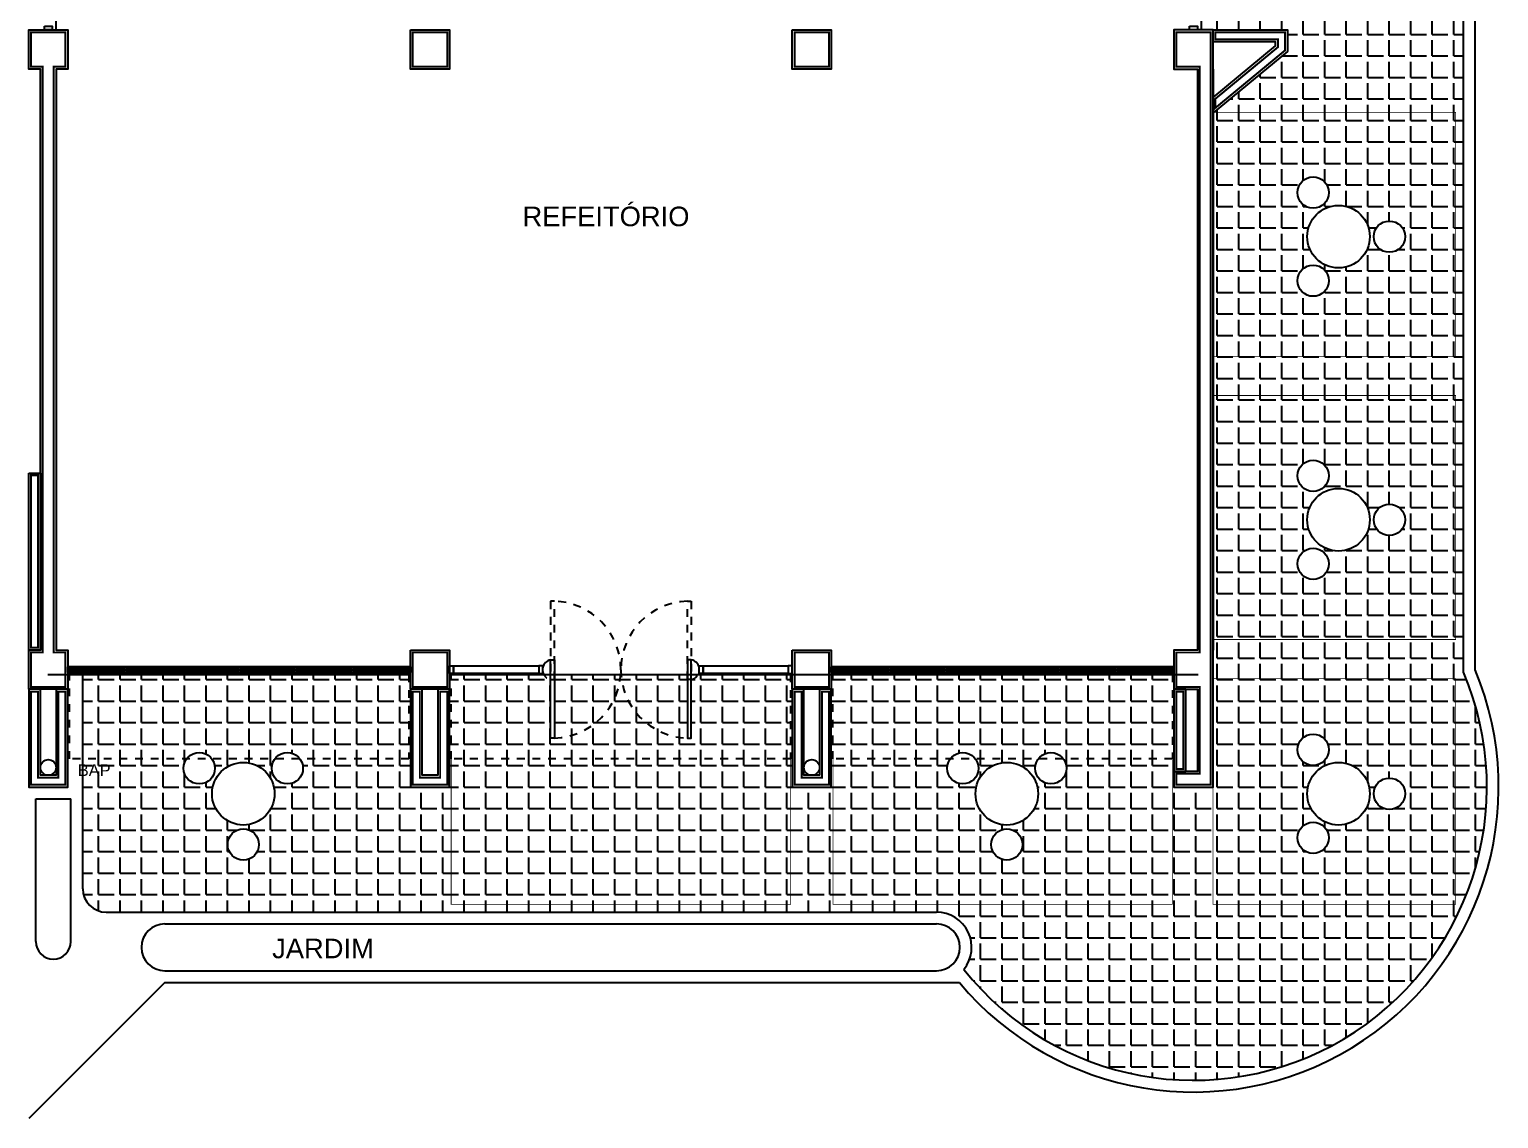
# Model space of a CAD drawing. Header units: millimetres. Extents: x 116 to 181, y 20 to 228.
# Drawn here: x 160.54 to 179.32, y 167.09 to 181.01 of the extents above; entities that cross this region are included whole.
import ezdxf

# ---------------------------------------------------------------- set-up
doc = ezdxf.new("R2010")
doc.units = ezdxf.units.MM
doc.header["$LTSCALE"] = 0.015
doc.header["$MEASUREMENT"] = 0
doc.linetypes.add('DASHED2', pattern=[9.525, 6.35, -3.175])
for name, color, linetype in [('BAP', 7, 'Continuous'), ('CANCELERIA', 7, 'Continuous'), ('ESTRUCTURA', 7, 'Continuous'), ('MUEBLES', 6, 'Continuous'), ('MURO_COMUN', 7, 'Continuous'), ('PATIOS_EXTERIORES', 7, 'Continuous'), ('PISOS', 7, 'Continuous'), ('PROYECCION', 7, 'Continuous'), ('TEXTO', 7, 'Continuous')]:
    doc.layers.add(name, color=color, linetype=linetype)
doc.styles.get("Standard").update_dxf_attribs({"font": 'arial.ttf'})
doc.styles.add('style1', font='swiss.ttf')
pattern_1 = [(0, (0, 0), (0, 0.275), [0.2, -0.075]), (90, (0, 0), (-0.275, 2e-17), [0.2, -0.075])]

msp = doc.modelspace()

# ---------------------------------------------------------------- hatches: boundary and pattern name
at = {"layer": 'PISOS', "linetype": 'Continuous'}
h = msp.add_hatch(dxfattribs=at)
h.set_pattern_fill('ANGLE', color=42, style=0)
h.set_pattern_definition(pattern_1)
h.paths.add_polyline_path([(175.6727, 185.7029), (175.6727, 185.2266), (176.6227, 185.2266), (176.6227, 185.5057, 0.0676872)])
h.paths.add_polyline_path([(176.6227, 184.4416), (176.6227, 185.2266), (175.6727, 185.2266)])
h.paths.add_polyline_path([(177.2273, 185.2266, 0.0463469), (176.6227, 185.5057), (176.6227, 185.2266)])
h.paths.add_polyline_path([(176.6227, 184.4416), (176.6227, 184.4166), (178.188, 184.4166, 0.0879367), (177.2273, 185.2266), (176.6227, 185.2266)])
h.paths.add_polyline_path([(176.6227, 184.4166), (176.6227, 184.1666), (178.3785, 184.1666, 0.0218383), (178.188, 184.4166)])
h.paths.add_polyline_path([(176.6227, 184.1666), (175.6727, 184.1666), (175.5227, 184.1666), (175.5227, 183.4866), (176.2977, 183.4866), (176.2977, 183.4366, -0.3729087), (175.5227, 182.5919), (175.5227, 182.5866), (176.6862, 182.5866), (176.6862, 182.5922, -0.4142136), (176.6112, 182.6672, -1), (176.7612, 182.6672, -0.4142136), (176.6862, 182.5922), (176.6862, 182.5866), (178.8727, 182.5866), (178.8727, 183.1399, 0.079626), (178.3785, 184.1666)])
h.paths.add_polyline_path([(176.2977, 183.4366), (175.5227, 183.4366), (175.5227, 182.5919, 0.3729087)], flags=16)
h.paths.add_polyline_path([(175.5227, 182.5812), (175.5227, 181.7366), (176.2977, 181.7366, 0.3729087)], flags=16)
h.paths.add_polyline_path([(175.5227, 182.5866), (175.5227, 182.5812, -0.3729087), (176.2977, 181.7366), (176.2977, 181.6866), (175.5227, 181.6866), (175.5227, 181.0066), (175.6727, 181.0066), (176.6227, 181.0066), (178.8727, 181.0066), (178.8727, 182.5866)])
h.paths.add_polyline_path([(178.8727, 180.7566), (178.8727, 181.0066), (176.6227, 181.0066), (176.6227, 180.7566)])
h.paths.add_polyline_path([(176.6227, 180.7566), (176.6227, 180.7316), (175.6727, 179.9466), (178.8727, 179.9466), (178.8727, 180.7566)])
h = msp.add_hatch(dxfattribs=at)
h.set_pattern_fill('ANGLE', color=42, style=0)
h.set_pattern_definition(pattern_1)
h.paths.add_polyline_path([(178.8727, 179.9466), (175.6727, 179.9466), (175.6727, 176.7752), (178.8727, 176.7752)])
h.paths.add_polyline_path([(178.1261, 178.3637, -1), (177.7261, 178.3637, -1)], flags=16)
h.paths.add_polyline_path([(177.6761, 178.3637, -1), (176.8761, 178.3637, -1)], flags=16)
h.paths.add_polyline_path([(177.1511, 178.9266, -1), (176.7511, 178.9266, -1)], flags=16)
h.paths.add_polyline_path([(177.1511, 177.8008, -1), (176.7511, 177.8008, -1)], flags=16)
h = msp.add_hatch(dxfattribs=at)
h.set_pattern_fill('ANGLE', color=42, style=0)
h.set_pattern_definition(pattern_1)
h.paths.add_polyline_path([(178.8727, 176.7752), (175.6727, 176.7752), (175.6727, 173.0766), (175.6727, 172.8266), (178.8727, 172.8266)])
h.paths.add_polyline_path([(178.1261, 174.7437, -1), (177.7261, 174.7437, -1)], flags=16)
h.paths.add_polyline_path([(177.6761, 174.7437, -1), (176.8761, 174.7437, -1)], flags=16)
h.paths.add_polyline_path([(177.1511, 175.3066, -1), (176.7511, 175.3066, -1)], flags=16)
h.paths.add_polyline_path([(177.1511, 174.1808, -1), (176.7511, 174.1808, -1)], flags=16)
h = msp.add_hatch(dxfattribs=at)
h.set_pattern_fill('ANGLE', color=42, style=0)
h.set_pattern_definition(pattern_1)
h.paths.add_polyline_path([(175.6727, 172.8266), (175.6727, 172.5766), (178.9582, 172.5766, 0.015721), (178.8727, 172.7963), (178.8727, 172.8266)])
h.paths.add_polyline_path([(175.6727, 172.5766), (175.6727, 171.3266), (176.8854, 171.3266, -0.8044211), (177.6668, 171.3266), (177.7454, 171.3266, -0.6324949), (178.1068, 171.3266), (179.1727, 171.3266, 0.0851642), (178.9582, 172.5766)])
h.paths.add_polyline_path([(177.1511, 171.8038, -1), (176.7511, 171.8038, -1)], flags=16)
h = msp.add_hatch(dxfattribs=at)
h.set_pattern_fill('ANGLE', color=42, style=0)
h.set_pattern_definition(pattern_1)
h.paths.add_polyline_path([(163.6668, 171.3266), (164.2508, 171.3266), (164.2508, 172.7666), (161.2227, 172.7666), (161.2227, 171.3266), (162.8854, 171.3266, -0.8044211)])
h.paths.add_polyline_path([(162.9132, 171.5659, -1), (162.5132, 171.5659, -1)], flags=16)
h.paths.add_polyline_path([(164.039, 171.5659, -1), (163.639, 171.5659, -1)], flags=16)
h.paths.add_polyline_path([(164.2508, 171.3266), (165.4127, 171.3266), (165.4127, 172.5766), (165.4127, 172.7666), (164.2508, 172.7666)])
h.paths.add_polyline_path([(161.2227, 170.0266, 0.4142136), (161.5227, 169.7266), (164.2508, 169.7266), (164.2508, 171.3266), (163.6668, 171.3266, -0.0540361), (163.6761, 171.2409, -1), (162.8761, 171.2409, -0.0540361), (162.8854, 171.3266), (161.2227, 171.3266)])
h.paths.add_polyline_path([(163.4761, 170.5909, -1), (163.0761, 170.5909, -1)], flags=16)
h.paths.add_polyline_path([(164.2508, 169.7266), (165.6627, 169.7266), (165.6627, 171.3266), (164.2508, 171.3266)])
h.paths.add_polyline_path([(161.1128, 171.4293), (161.6001, 171.4293), (161.6001, 171.6543), (161.1128, 171.6543)], flags=9)
h = msp.add_hatch(dxfattribs=at)
h.set_pattern_fill('ANGLE', color=42, style=0)
h.set_pattern_definition(pattern_1)
h.paths.add_polyline_path([(167.203, 171.9516), (167.203, 172.7016, -0.2244966), (167.1156, 172.7666), (165.9127, 172.7666), (165.9127, 172.5766), (165.9127, 171.3266), (170.2927, 171.3266), (170.2927, 172.5766), (170.2927, 172.7666), (169.0905, 172.7666, -0.2244966), (169.003, 172.7016), (169.003, 171.9516), (168.953, 171.9516, -0.3860338), (168.1047, 172.7666), (168.1013, 172.7666, -0.3860338), (167.253, 171.9516)])
h.paths.add_polyline_path([(168.1013, 172.7666), (167.253, 172.7666), (167.253, 172.7016), (167.253, 171.9516, 0.3860338)], flags=16)
h.paths.add_polyline_path([(168.1047, 172.7666, 0.3860338), (168.953, 171.9516), (168.953, 172.7666)], flags=16)
h.paths.add_polyline_path([(165.6627, 171.3266), (165.6627, 169.7266), (170.5427, 169.7266), (170.5427, 171.3266)])
h.paths.add_polyline_path([(167.5016, 170.7016, -1), (167.6516, 170.7016, -1)], flags=16)
h.paths.add_polyline_path([(167.638, 170.6768), (168.7324, 170.6768), (168.7324, 170.9066), (167.638, 170.9066)], flags=24)
h = msp.add_hatch(dxfattribs=at)
h.set_pattern_fill('ANGLE', color=42, style=0)
h.set_pattern_definition(pattern_1)
h.paths.add_polyline_path([(175.1727, 172.5766), (175.1727, 172.7666), (170.7927, 172.7666), (170.7927, 172.5766), (170.7927, 171.3266), (172.6454, 171.3266, -0.8044211), (173.4268, 171.3266), (175.1727, 171.3266), (175.1727, 171.5266)])
h.paths.add_polyline_path([(173.799, 171.5659, -1), (173.399, 171.5659, -1)], flags=16)
h.paths.add_polyline_path([(172.6732, 171.5659, -1), (172.2732, 171.5659, -1)], flags=16)
h.paths.add_polyline_path([(170.8728, 171.4293), (171.3601, 171.4293), (171.3601, 171.6543), (170.8728, 171.6543)], flags=24)
h = msp.add_hatch(dxfattribs=at)
h.set_pattern_fill('ANGLE', color=42, style=0)
h.set_pattern_definition(pattern_1)
h.paths.add_polyline_path([(175.4227, 171.3266), (173.4268, 171.3266, -0.0540361), (173.4361, 171.2409, -1), (172.6361, 171.2409, -0.0540361), (172.6454, 171.3266), (170.5427, 171.3266), (170.5427, 169.7266), (172.1362, 169.7266, -0.4142136), (172.5862, 169.2766), (172.5862, 168.8736, 0.2177952), (175.4227, 167.5766), (175.4227, 169.5893), (175.2971, 169.5893, -1), (175.1471, 169.5893, -1), (175.2971, 169.5893), (175.4227, 169.5893)])
h.paths.add_polyline_path([(172.8361, 170.5909, -1), (173.2361, 170.5909, -1)], flags=16)
h.paths.add_polyline_path([(172.4864, 168.994, 0.0104238), (172.5862, 168.8736), (172.5862, 169.2766, -0.1713701)], flags=17)
h = msp.add_hatch(dxfattribs=at)
h.set_pattern_fill('ANGLE', color=42, style=0)
h.set_pattern_definition(pattern_1)
h.paths.add_polyline_path([(175.4227, 171.3266), (175.4227, 167.5766, 0.4142136), (179.1727, 171.3266), (178.1068, 171.3266, -0.1111683), (178.1261, 171.2409, -1), (177.7261, 171.2409, -0.1111683), (177.7454, 171.3266), (177.6668, 171.3266, -0.0540361), (177.6761, 171.2409, -1), (176.8761, 171.2409, -0.0540361), (176.8854, 171.3266)])
h.paths.add_polyline_path([(176.7511, 170.6779, -1), (177.1511, 170.6779, -1)], flags=16)
edge = h.paths.add_edge_path()
edge.add_line((175.0971, 169.5893), (176.0967, 169.5893))
edge = h.paths.add_edge_path()
edge.add_arc((175.2221, 169.5893), 0.075, 0, 360)
edge = h.paths.add_edge_path()
edge.add_line((175.2221, 169.4643), (175.2221, 169.7143))
h.paths.add_polyline_path([(175.2835, 169.5645), (176.3779, 169.5645), (176.3779, 169.7943), (175.2835, 169.7943)], flags=9)

# ---------------------------------------------------------------- linework, layer by layer
at = {"layer": 'BAP', "color": 3}
for centre in [(160.7827, 171.5766), (170.5427, 171.5766)]:
    msp.add_circle(centre, 0.1, dxfattribs=at)
at = {"layer": 'CANCELERIA'}
for points in [[(160.7327, 181.0566), (160.8327, 181.0566), (160.8327, 181.0066), (160.7327, 181.0066)], [(175.3727, 181.0566), (175.4727, 181.0566), (175.4727, 181.0066), (175.3727, 181.0066)], [(165.9627, 172.8766), (165.9627, 172.7766), (165.9127, 172.7766), (165.9127, 172.8766)], [(165.9627, 172.7766), (165.9627, 172.8766), (167.053, 172.8766), (167.053, 172.7766)], [(167.053, 172.8766), (167.053, 172.7766), (167.103, 172.7766), (167.103, 172.8766)], [(167.253, 172.9516), (167.253, 171.9516), (167.203, 171.9516), (167.203, 172.9516)], [(168.953, 172.9516), (168.953, 171.9516), (169.003, 171.9516), (169.003, 172.9516)], [(169.153, 172.8766), (169.153, 172.7766), (169.103, 172.7766), (169.103, 172.8766)], [(169.153, 172.7766), (169.153, 172.8766), (170.2427, 172.8766), (170.2427, 172.7766)], [(170.2427, 172.8766), (170.2427, 172.7766), (170.2927, 172.7766), (170.2927, 172.8766)]]:
    msp.add_lwpolyline(points, close=True, dxfattribs=at)
at = {"layer": 'CANCELERIA', "linetype": 'DASHED2'}
for points in [[(167.253, 172.7016), (167.253, 173.7016), (167.203, 173.7016), (167.203, 172.7016)], [(168.953, 172.7016), (168.953, 173.7016), (169.003, 173.7016), (169.003, 172.7016)]]:
    msp.add_lwpolyline(points, close=True, dxfattribs=at)
at = {"layer": 'CANCELERIA', "color": 9}
for points in [[(161.0327, 172.7891), (165.4127, 172.7891), (165.4127, 172.8641), (161.0327, 172.8641)], [(170.7927, 172.7891), (175.1727, 172.7891), (175.1727, 172.8641), (170.7927, 172.8641)]]:
    msp.add_lwpolyline(points, close=True, dxfattribs=at)
at = {"layer": 'CANCELERIA', "color": 5}
for points in [[(161.0327, 172.8641), (161.0577, 172.8641), (161.0577, 172.7891), (161.0327, 172.7891)], [(161.0577, 172.8416), (161.7585, 172.8416), (161.7585, 172.8116), (161.0577, 172.8116)], [(161.7585, 172.8641), (161.7835, 172.8641), (161.7835, 172.7891), (161.7585, 172.7891)], [(161.7835, 172.8416), (162.4843, 172.8416), (162.4843, 172.8116), (161.7835, 172.8116)], [(162.4843, 172.8641), (162.5093, 172.8641), (162.5093, 172.7891), (162.4843, 172.7891)], [(162.5093, 172.8416), (163.2102, 172.8416), (163.2102, 172.8116), (162.5093, 172.8116)], [(163.2102, 172.8641), (163.2352, 172.8641), (163.2352, 172.7891), (163.2102, 172.7891)], [(163.2352, 172.8416), (163.936, 172.8416), (163.936, 172.8116), (163.2352, 172.8116)], [(163.936, 172.8641), (163.961, 172.8641), (163.961, 172.7891), (163.936, 172.7891)], [(163.961, 172.8416), (164.6618, 172.8416), (164.6618, 172.8116), (163.961, 172.8116)], [(164.6618, 172.8641), (164.6868, 172.8641), (164.6868, 172.7891), (164.6618, 172.7891)], [(164.6868, 172.8416), (165.3877, 172.8416), (165.3877, 172.8116), (164.6868, 172.8116)], [(165.3877, 172.8641), (165.4127, 172.8641), (165.4127, 172.7891), (165.3877, 172.7891)], [(170.7927, 172.8641), (170.8177, 172.8641), (170.8177, 172.7891), (170.7927, 172.7891)], [(170.8177, 172.8416), (171.5185, 172.8416), (171.5185, 172.8116), (170.8177, 172.8116)], [(171.5185, 172.8641), (171.5435, 172.8641), (171.5435, 172.7891), (171.5185, 172.7891)], [(171.5435, 172.8416), (172.2443, 172.8416), (172.2443, 172.8116), (171.5435, 172.8116)], [(172.2443, 172.8641), (172.2693, 172.8641), (172.2693, 172.7891), (172.2443, 172.7891)], [(172.2693, 172.8416), (172.9702, 172.8416), (172.9702, 172.8116), (172.2693, 172.8116)], [(172.9702, 172.8641), (172.9952, 172.8641), (172.9952, 172.7891), (172.9702, 172.7891)], [(172.9952, 172.8416), (173.696, 172.8416), (173.696, 172.8116), (172.9952, 172.8116)], [(173.696, 172.8641), (173.721, 172.8641), (173.721, 172.7891), (173.696, 172.7891)], [(173.721, 172.8416), (174.4218, 172.8416), (174.4218, 172.8116), (173.721, 172.8116)], [(174.4218, 172.8641), (174.4468, 172.8641), (174.4468, 172.7891), (174.4218, 172.7891)], [(174.4468, 172.8416), (175.1477, 172.8416), (175.1477, 172.8116), (174.4468, 172.8116)], [(175.1477, 172.8641), (175.1727, 172.8641), (175.1727, 172.7891), (175.1477, 172.7891)]]:
    msp.add_lwpolyline(points, close=True, dxfattribs=at)
at = {"layer": 'CANCELERIA', "linetype": 'DASHED2'}
for centre, radius, start, end in [((167.228, 172.8266), 0.8754, 0, 88.36342), ((168.978, 172.8266), 0.8754, 91.63658, 180), ((167.228, 172.8266), 0.1275, 191.30993, 258.69007), ((167.228, 172.8266), 0.8754, 271.63658, 0), ((168.978, 172.8266), 0.8754, 180, 268.36342), ((168.978, 172.8266), 0.1275, 281.30993, 348.69007)]:
    msp.add_arc(centre, radius, start, end, dxfattribs=at)
at = {"layer": 'CANCELERIA'}
for centre, start, end in [((167.228, 172.8266), 101.30993, 168.69007), ((168.978, 172.8266), 11.30993, 78.69007)]:
    msp.add_arc(centre, 0.1275, start, end, dxfattribs=at)
at = {"layer": 'ESTRUCTURA', "color": 4}
msp.add_line((175.6727, 180.5066), (175.6727, 173.0766), dxfattribs=at)
for points in [[(160.6827, 173.0766), (160.6827, 180.5066), (160.5327, 180.5066), (160.5327, 181.0066), (161.0327, 181.0066), (161.0327, 180.5066), (160.8827, 180.5066), (160.8827, 173.0766), (161.0327, 173.0766), (161.0327, 172.5766), (160.5327, 172.5766), (160.5327, 173.0766)], [(165.4127, 181.0066), (165.9127, 181.0066), (165.9127, 180.5066), (165.4127, 180.5066)], [(170.2927, 181.0066), (170.7927, 181.0066), (170.7927, 180.5066), (170.2927, 180.5066)], [(175.1727, 171.5266), (175.1727, 171.3266), (175.6727, 171.3266), (175.6727, 181.0066), (175.1727, 181.0066), (175.1727, 180.5066), (175.4727, 180.5066), (175.4727, 173.0766), (175.1727, 173.0766), (175.1727, 172.5766), (175.4727, 172.5766), (175.4727, 171.5266)], [(165.4127, 173.0766), (165.9127, 173.0766), (165.9127, 172.5766), (165.4127, 172.5766)], [(170.2927, 173.0766), (170.7927, 173.0766), (170.7927, 172.5766), (170.2927, 172.5766)]]:
    msp.add_lwpolyline(points, close=True, dxfattribs=at)
at = {"layer": 'ESTRUCTURA', "color": 4, "const_width": 0.025}
for points in [[(160.7127, 173.0466), (160.7127, 180.5366), (160.5627, 180.5366), (160.5627, 180.9766), (161.0027, 180.9766), (161.0027, 180.5366), (160.8527, 180.5366), (160.8527, 173.0466), (161.0027, 173.0466), (161.0027, 172.6066), (160.5627, 172.6066), (160.5627, 173.0466)], [(165.4427, 180.9766), (165.8827, 180.9766), (165.8827, 180.5366), (165.4427, 180.5366)], [(170.3227, 180.9766), (170.7627, 180.9766), (170.7627, 180.5366), (170.3227, 180.5366)], [(175.2027, 171.4966), (175.2027, 171.3566), (175.6427, 171.3566), (175.6427, 180.9766), (175.2027, 180.9766), (175.2027, 180.5366), (175.5027, 180.5366), (175.5027, 173.0466), (175.2027, 173.0466), (175.2027, 172.6066), (175.5027, 172.6066), (175.5027, 171.4966)], [(165.4427, 173.0466), (165.8827, 173.0466), (165.8827, 172.6066), (165.4427, 172.6066)], [(170.3227, 173.0466), (170.7627, 173.0466), (170.7627, 172.6066), (170.3227, 172.6066)]]:
    msp.add_lwpolyline(points, close=True, dxfattribs=at)
at = {"layer": 'MUEBLES', "linetype": 'Continuous'}
for centre, radius in [((176.9511, 178.9266), 0.2), ((177.2761, 178.3637), 0.4), ((177.9261, 178.3637), 0.2), ((176.9511, 177.8008), 0.2), ((176.9511, 175.3066), 0.2), ((177.2761, 174.7437), 0.4), ((177.9261, 174.7437), 0.2), ((176.9511, 174.1808), 0.2), ((176.9511, 171.8038), 0.2), ((162.7132, 171.5659), 0.2), ((163.839, 171.5659), 0.2), ((172.4732, 171.5659), 0.2), ((173.599, 171.5659), 0.2), ((163.2761, 171.2409), 0.4), ((173.0361, 171.2409), 0.4), ((177.2761, 171.2409), 0.4), ((177.9261, 171.2409), 0.2), ((163.2761, 170.5909), 0.2), ((173.0361, 170.5909), 0.2), ((176.9511, 170.6779), 0.2)]:
    msp.add_circle(centre, radius, dxfattribs=at)
at = {"layer": 'MURO_COMUN', "color": 1}
for points in [[(175.6727, 179.9466), (175.6727, 180.1412), (176.4727, 180.8022), (176.4727, 180.8566), (175.6727, 180.8566), (175.6727, 181.0066), (176.6227, 181.0066), (176.6227, 180.7316)], [(160.5327, 175.3416), (160.6827, 175.3416), (160.6827, 173.0766), (160.5327, 173.0766)], [(160.6827, 172.5766), (160.5327, 172.5766), (160.5327, 171.3266), (161.0327, 171.3266), (161.0327, 172.5766), (160.8827, 172.5766), (160.8827, 171.4766), (160.6827, 171.4766)], [(165.5627, 172.5766), (165.4127, 172.5766), (165.4127, 171.3266), (165.9127, 171.3266), (165.9127, 172.5766), (165.7627, 172.5766), (165.7627, 171.4766), (165.5627, 171.4766)], [(170.4427, 172.5766), (170.2927, 172.5766), (170.2927, 171.3266), (170.7927, 171.3266), (170.7927, 172.5766), (170.6427, 172.5766), (170.6427, 171.4766), (170.4427, 171.4766)], [(175.3227, 172.5766), (175.1727, 172.5766), (175.1727, 171.5266), (175.3227, 171.5266)]]:
    msp.add_lwpolyline(points, close=True, dxfattribs=at)
at = {"layer": 'MURO_COMUN', "color": 1, "const_width": 0.025}
for points in [[(175.7027, 180.0103), (175.7027, 180.127), (176.5027, 180.7881), (176.5027, 180.8866), (175.7027, 180.8866), (175.7027, 180.9766), (176.5927, 180.9766), (176.5927, 180.7457)], [(160.5627, 175.3116), (160.6527, 175.3116), (160.6527, 173.1066), (160.5627, 173.1066)], [(160.6527, 172.5466), (160.5627, 172.5466), (160.5627, 171.3566), (161.0027, 171.3566), (161.0027, 172.5466), (160.9127, 172.5466), (160.9127, 171.4466), (160.6527, 171.4466)], [(165.5327, 172.5466), (165.4427, 172.5466), (165.4427, 171.3566), (165.8827, 171.3566), (165.8827, 172.5466), (165.7927, 172.5466), (165.7927, 171.4466), (165.5327, 171.4466)], [(170.4127, 172.5466), (170.3227, 172.5466), (170.3227, 171.3566), (170.7627, 171.3566), (170.7627, 172.5466), (170.6727, 172.5466), (170.6727, 171.4466), (170.4127, 171.4466)], [(175.2927, 172.5466), (175.2027, 172.5466), (175.2027, 171.5566), (175.2927, 171.5566)]]:
    msp.add_lwpolyline(points, close=True, dxfattribs=at)
at = {"layer": 'PATIOS_EXTERIORES'}
for p, q in [((178.8727, 172.7963), (178.8727, 183.1399)), ((179.0227, 172.8266), (179.0227, 183.1616)), ((161.2227, 170.0266), (161.2227, 172.7666)), ((160.6227, 171.1766), (161.0727, 171.1766)), ((160.6227, 169.3516), (160.6227, 171.1766)), ((161.0727, 169.3516), (161.0727, 171.1766)), ((161.5227, 169.7266), (172.1362, 169.7266)), ((162.2727, 169.5766), (172.1362, 169.5766)), ((162.2727, 168.9766), (172.1362, 168.9766)), ((162.2727, 168.8266), (160.5327, 167.0866)), ((162.2727, 168.8266), (172.4293, 168.8266))]:
    msp.add_line(p, q, dxfattribs=at)
for centre, radius, start, end in [((175.4227, 171.3266), 3.9, 219.86834, 22.61986), ((175.4227, 171.3266), 3.75, 218.46364, 23.07392), ((161.5227, 170.0266), 0.3, 180, 270), ((172.1362, 169.2766), 0.45, 321.1027, 90), ((162.2727, 169.2766), 0.3, 90, 270), ((172.1362, 169.2766), 0.3, 270, 90), ((160.8477, 169.3516), 0.225, 180, 0)]:
    msp.add_arc(centre, radius, start, end, dxfattribs=at)
at = {"layer": 'PISOS', "color": 8}
for p, q in [((160.8827, 181.0066), (160.8827, 184.1666)), ((175.5227, 181.0066), (175.5227, 184.1666)), ((160.7771, 172.7666), (165.4127, 172.7666)), ((165.9127, 172.7666), (175.4827, 172.7666))]:
    msp.add_line(p, q, dxfattribs=at)
at = {"layer": 'PROYECCION', "linetype": 'DASHED2', "const_width": 0.01}
for points in [[(175.6727, 176.8322), (178.7727, 176.8322), (178.7727, 179.9522), (175.6727, 179.9522)], [(175.6727, 173.2122), (178.7727, 173.2122), (178.7727, 176.3322), (175.6727, 176.3322)], [(175.6727, 171.3266), (175.6727, 169.8266), (178.7727, 169.8266), (178.7727, 172.7122), (175.6727, 172.7122)], [(170.2727, 171.6866), (170.2727, 169.8266), (165.9327, 169.8266), (165.9327, 171.6866)], [(175.1527, 171.6866), (175.1527, 169.8266), (170.8127, 169.8266), (170.8127, 171.6866)]]:
    msp.add_lwpolyline(points, dxfattribs=at)
at = {"layer": 'PROYECCION', "linetype": 'DASHED2'}
for points in [[(165.3927, 172.7666), (165.3927, 171.6866), (161.0527, 171.6866), (161.0527, 172.7666)], [(170.2727, 172.7666), (170.2727, 171.6866), (165.9327, 171.6866), (165.9327, 172.7666)], [(175.1527, 172.7666), (175.1527, 171.6866), (170.8127, 171.6866), (170.8127, 172.7666)]]:
    msp.add_lwpolyline(points, dxfattribs=at)

# ---------------------------------------------------------------- texts
at = {"layer": 'BAP', "color": 3, "style": 'style1'}
msp.add_text('BAP', height=0.15, dxfattribs=at).set_placement((161.1603, 171.4668))
at = {"layer": 'TEXTO', "color": 7, "linetype": 'Continuous'}
for s, p in [('REFEITÓRIO', (166.8452, 178.4975)), ('JARDIM', (163.6447, 169.1373))]:
    msp.add_text(s, height=0.25, dxfattribs=at).set_placement(p)

doc.saveas('drawing.dxf')
